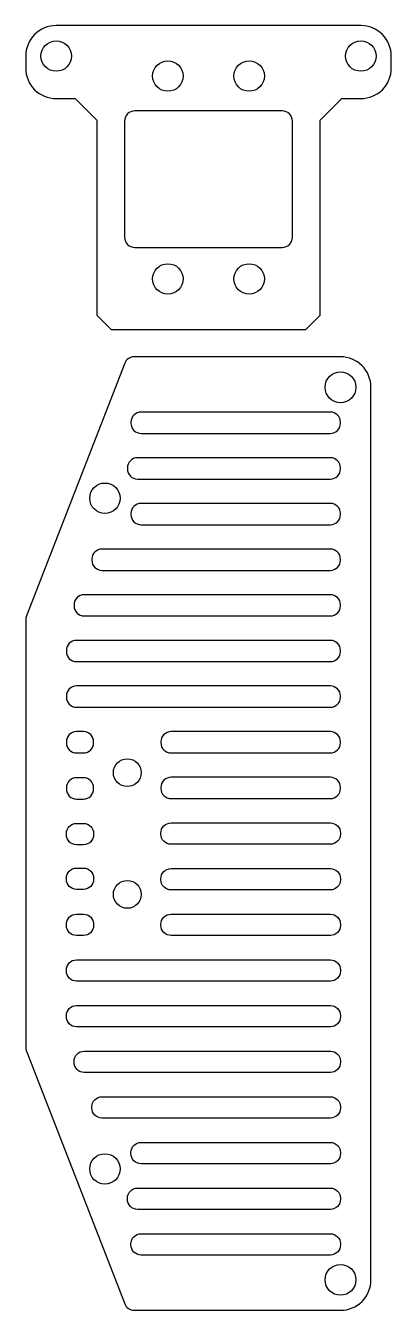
# Model space of a CAD drawing. Header units: inches. Extents: x 0 to 36, y 0 to 127.
import ezdxf

# ---------------------------------------------------------------- set-up
doc = ezdxf.new("R2010")
doc.units = ezdxf.units.IN
doc.header["$MEASUREMENT"] = 0
doc.layers.add('キッカー', color=2, linetype='Continuous')
doc.layers.add('スリット', color=3, linetype='Continuous')

msp = doc.modelspace()

# ---------------------------------------------------------------- linework, layer by layer
msp.add_lwpolyline([(0.07, 25.54), (9.75, 0.64, 0.30931), (10.68, 0), (31, 0, 0.414214), (34, 3), (34, 91, 0.414214), (31, 94), (10.68, 94, 0.30931), (9.75, 93.36), (0.07, 68.46, 0.092989), (0, 68.1), (0, 47), (0, 25.9, 0.092989)], format="xyb", close=True)
for centre, radius in [((3, 123.65), 1.5), ((33, 123.65), 1.5), ((7.8, 80.06), 1.5), ((10, 53), 1.37), ((10, 41), 1.37), ((7.8, 13.94), 1.5)]:
    msp.add_circle(centre, radius)
at = {"layer": 'キッカー'}
for points in [[(33, 119.46, 0.414214), (36, 122.46), (36, 123.65, 0.414214), (33, 126.65), (3, 126.65, 0.414214), (0, 123.65), (0, 122.46, 0.414214), (3, 119.46), (4.88, 119.46), (7, 117.33), (7, 98.1), (8.41, 96.68), (27.59, 96.68), (29, 98.1), (29, 117.33), (31.12, 119.46)], [(18, 118.24), (10.74, 118.24, 0.414214), (9.74, 117.24), (9.74, 105.79, 0.414214), (10.74, 104.79), (18, 104.79), (25.26, 104.79, 0.414214), (26.26, 105.79), (26.26, 117.24, 0.414214), (25.26, 118.24)]]:
    msp.add_lwpolyline(points, format="xyb", close=True, dxfattribs=at)
for centre in [(14, 121.68), (22, 121.68), (14, 101.68), (22, 101.68)]:
    msp.add_circle(centre, 1.5, dxfattribs=at)
at = {"layer": 'スリット'}
for points in [[(11.36, 86.45), (30, 86.45, 0.414214), (31, 87.45), (31, 87.55, 0.414214), (30, 88.55), (11.36, 88.55, 0.414214), (10.36, 87.55), (10.36, 87.45, 0.414214)], [(11.01, 81.95), (30, 81.95, 0.414214), (31, 82.95), (31, 83.05, 0.414214), (30, 84.05), (11.01, 84.05, 0.414214), (10.01, 83.05), (10.01, 82.95, 0.414214)], [(11.36, 77.45), (30, 77.45, 0.414214), (31, 78.45), (31, 78.55, 0.414214), (30, 79.55), (11.36, 79.55, 0.414214), (10.36, 78.55), (10.36, 78.45, 0.414214)], [(7.51, 72.95), (30, 72.95, 0.414214), (31, 73.95), (31, 74.05, 0.414214), (30, 75.05), (7.51, 75.05, 0.414214), (6.51, 74.05), (6.51, 73.95, 0.414214)], [(5.76, 68.45), (30, 68.45, 0.414214), (31, 69.45), (31, 69.55, 0.414214), (30, 70.55), (5.76, 70.55, 0.414214), (4.76, 69.55), (4.76, 69.45, 0.414214)], [(5, 63.95), (30, 63.95, 0.414214), (31, 64.95), (31, 65.05, 0.414214), (30, 66.05), (5, 66.05, 0.414214), (4, 65.05), (4, 64.95, 0.414214)], [(5, 59.45), (30, 59.45, 0.414214), (31, 60.45), (31, 60.55, 0.414214), (30, 61.55), (5, 61.55, 0.414214), (4, 60.55), (4, 60.45, 0.414214)], [(5, 54.95), (5.69, 54.95, 0.414214), (6.69, 55.95), (6.69, 56.05, 0.414214), (5.69, 57.05), (5, 57.05, 0.414214), (4, 56.05), (4, 55.95, 0.414214)], [(14.31, 54.95), (30, 54.95, 0.414214), (31, 55.95), (31, 56.05, 0.414214), (30, 57.05), (14.31, 57.05, 0.414214), (13.31, 56.05), (13.31, 55.95, 0.414214)], [(5, 50.4), (5.69, 50.4, 0.414214), (6.69, 51.4), (6.69, 51.5, 0.414214), (5.69, 52.5), (5, 52.5, 0.414214), (4, 51.5), (4, 51.4, 0.414214)], [(14.31, 50.45), (30, 50.45, 0.414214), (31, 51.45), (31, 51.55, 0.414214), (30, 52.55), (14.31, 52.55, 0.414214), (13.31, 51.55), (13.31, 51.45, 0.414214)], [(5, 48), (5.69, 48, -0.414214), (6.69, 47), (6.69, 46.9, -0.414214), (5.69, 45.9), (5, 45.9, -0.414214), (4, 46.9), (4, 47, -0.414214)], [(14.31, 48.05), (30, 48.05, -0.414214), (31, 47.05), (31, 46.95, -0.414214), (30, 45.95), (14.31, 45.95, -0.414214), (13.31, 46.95), (13.31, 47.05, -0.414214)], [(5, 43.6), (5.69, 43.6, -0.414214), (6.69, 42.6), (6.69, 42.5, -0.414214), (5.69, 41.5), (5, 41.5, -0.414214), (4, 42.5), (4, 42.6, -0.414214)], [(14.31, 43.55), (30, 43.55, -0.414214), (31, 42.55), (31, 42.45, -0.414214), (30, 41.45), (14.31, 41.45, -0.414214), (13.31, 42.45), (13.31, 42.55, -0.414214)], [(5, 39.05), (5.69, 39.05, -0.414214), (6.69, 38.05), (6.69, 37.95, -0.414214), (5.69, 36.95), (5, 36.95, -0.414214), (4, 37.95), (4, 38.05, -0.414214)], [(14.31, 39.05), (30, 39.05, -0.414214), (31, 38.05), (31, 37.95, -0.414214), (30, 36.95), (14.31, 36.95, -0.414214), (13.31, 37.95), (13.31, 38.05, -0.414214)], [(5, 34.55), (30, 34.55, -0.414214), (31, 33.55), (31, 33.45, -0.414214), (30, 32.45), (5, 32.45, -0.414214), (4, 33.45), (4, 33.55, -0.414214)], [(5, 30.05), (30, 30.05, -0.414214), (31, 29.05), (31, 28.95, -0.414214), (30, 27.95), (5, 27.95, -0.414214), (4, 28.95), (4, 29.05, -0.414214)], [(5.76, 25.55), (30, 25.55, -0.414214), (31, 24.55), (31, 24.45, -0.414214), (30, 23.45), (5.76, 23.45, -0.414214), (4.76, 24.45), (4.76, 24.55, -0.414214)], [(7.51, 21.05), (30, 21.05, -0.414214), (31, 20.05), (31, 19.95, -0.414214), (30, 18.95), (7.51, 18.95, -0.414214), (6.51, 19.95), (6.51, 20.05, -0.414214)], [(11.36, 16.55), (30, 16.55, -0.414214), (31, 15.55), (31, 15.45, -0.414214), (30, 14.45), (11.36, 14.45, -0.414214), (10.36, 15.45), (10.36, 15.55, -0.414214)], [(11.01, 12.05), (30, 12.05, -0.414214), (31, 11.05), (31, 10.95, -0.414214), (30, 9.95), (11.01, 9.95, -0.414214), (10.01, 10.95), (10.01, 11.05, -0.414214)], [(11.36, 7.55), (30, 7.55, -0.414214), (31, 6.55), (31, 6.45, -0.414214), (30, 5.45), (11.36, 5.45, -0.414214), (10.36, 6.45), (10.36, 6.55, -0.414214)]]:
    msp.add_lwpolyline(points, format="xyb", close=True, dxfattribs=at)
for centre in [(31, 91), (31, 3)]:
    msp.add_circle(centre, 1.52, dxfattribs=at)

doc.saveas('drawing.dxf')
